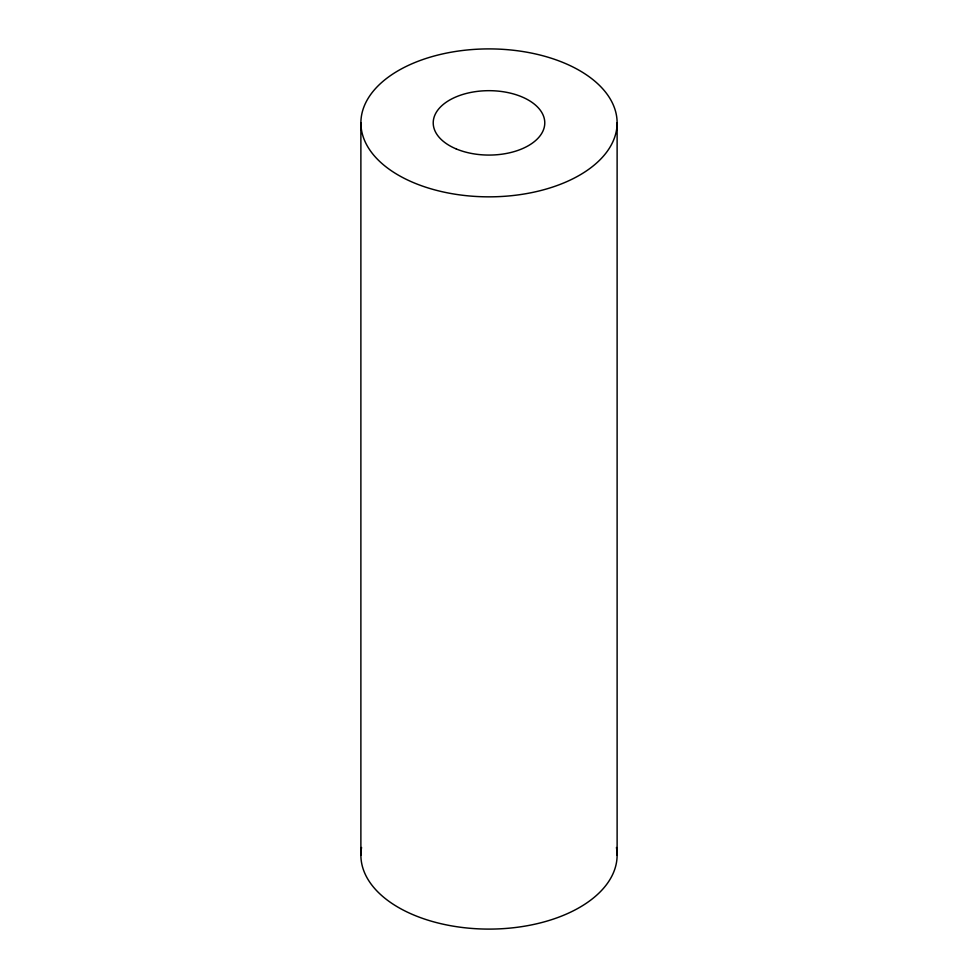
<?xml version="1.0" encoding="UTF-8"?>
<svg xmlns="http://www.w3.org/2000/svg" width="978" height="978" viewBox="0 0 978 978"><rect width="100%" height="100%" fill="white"/><g stroke="black" fill="none" stroke-linecap="round" stroke-linejoin="round"><path stroke-width="1.47" d="M617.118 122.873A128.118 73.973 0 0 1 424.941 186.932A128.118 73.973 0 0 1 424.941 58.814A128.118 73.973 0 0 1 617.118 122.873L617.118 855.127M360.882 122.873L360.882 855.127M616.433 847.498A128.118 73.973 0 0 1 489 929.1A128.118 73.973 0 0 1 361.567 847.498M456.274 148.949A55.783 32.201 0 0 0 544.477 126.199A55.783 32.201 0 0 0 466.249 93.472A55.783 32.201 0 0 0 456.274 148.949"/></g></svg>
